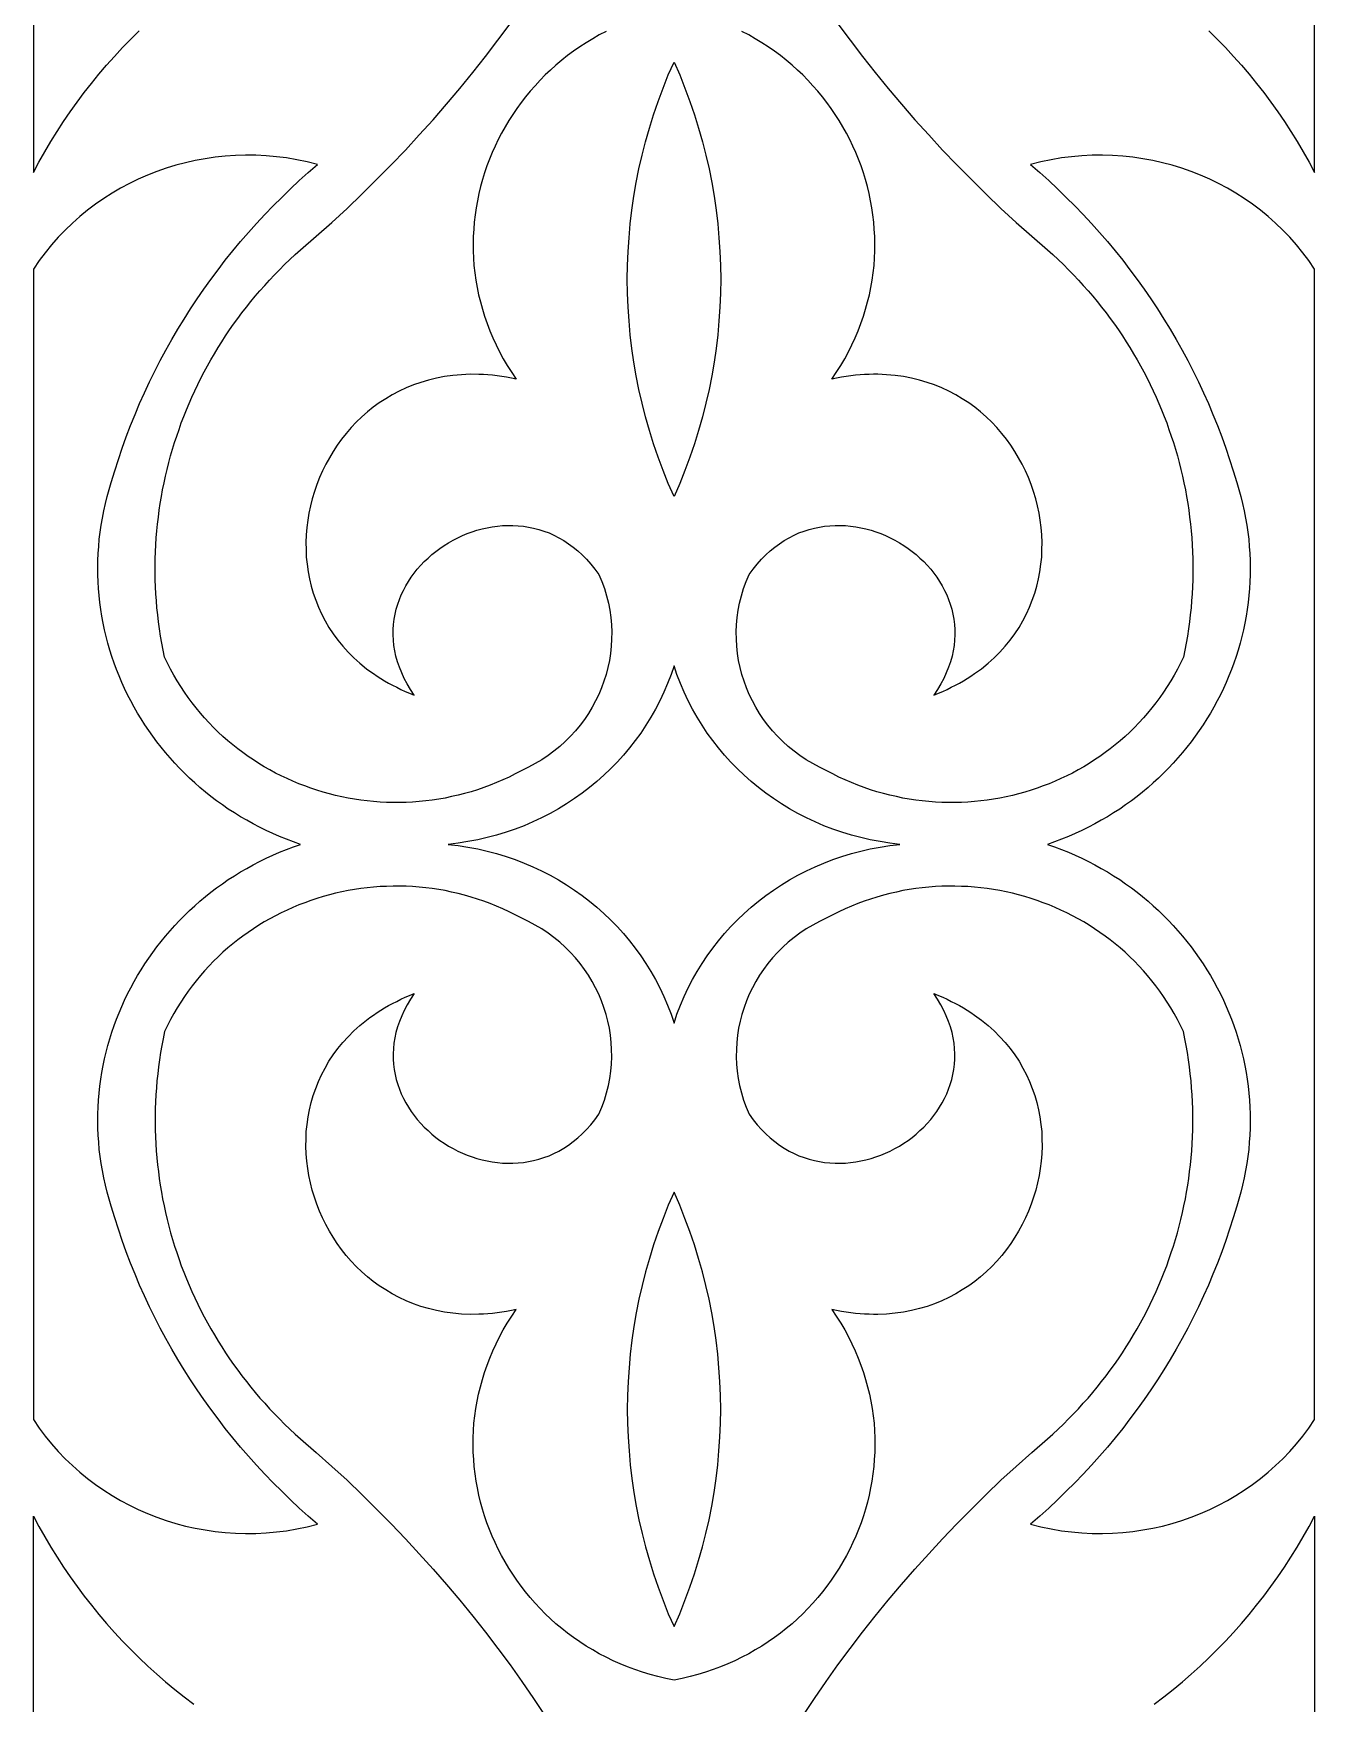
# Model space of a CAD drawing. Extents: x -45 to 45, y -270 to 270.
# Drawn here: x -45 to 45, y -60.4 to 57 of the extents above; entities that cross this region are included whole.
import ezdxf

# ---------------------------------------------------------------- set-up
doc = ezdxf.new("R2010")
doc.units = 0
doc.layers.add('LAYER_1', color=18, linetype='CONTINUOUS')

msp = doc.modelspace()

# ---------------------------------------------------------------- linework, layer by layer
at = {"layer": 'LAYER_1'}
for points in [[(-45, 207.56), (-45, 47.19), (-44.61, 47.92), (-44.2, 48.65), (-43.78, 49.37), (-43.34, 50.07), (-42.88, 50.77), (-42.41, 51.46), (-41.93, 52.13), (-41.43, 52.8), (-40.92, 53.45), (-40.4, 54.1), (-39.86, 54.73), (-39.3, 55.35), (-38.74, 55.96), (-38.16, 56.56), (-37.56, 57.14)], [(37.56, 57.14), (38.16, 56.56), (38.74, 55.96), (39.3, 55.35), (39.86, 54.73), (40.4, 54.1), (40.92, 53.45), (41.43, 52.8), (41.93, 52.13), (42.41, 51.46), (42.88, 50.77), (43.34, 50.07), (43.78, 49.37), (44.2, 48.65), (44.61, 47.92), (45, 47.19), (45, 207.56)], [(-4.77, 57.1), (-5.25, 56.85), (-5.71, 56.58), (-6.17, 56.31), (-6.62, 56.02), (-7.05, 55.72), (-7.47, 55.4), (-7.89, 55.08), (-8.29, 54.74), (-8.67, 54.39), (-9.05, 54.04), (-9.41, 53.67), (-9.76, 53.29), (-10.1, 52.91), (-10.43, 52.51), (-10.74, 52.1), (-11.04, 51.69), (-11.33, 51.27), (-11.61, 50.84), (-11.87, 50.4), (-12.11, 49.96), (-12.35, 49.51), (-12.57, 49.05), (-12.77, 48.59), (-12.97, 48.12), (-13.14, 47.65), (-13.31, 47.17), (-13.45, 46.69), (-13.59, 46.2), (-13.71, 45.71), (-13.81, 45.21), (-13.9, 44.72), (-13.97, 44.22), (-14.03, 43.71), (-14.07, 43.21), (-14.1, 42.7), (-14.11, 42.19), (-14.11, 41.68), (-14.08, 41.17), (-14.05, 40.65), (-13.99, 40.14), (-13.92, 39.63), (-13.83, 39.12), (-13.73, 38.61), (-13.6, 38.1), (-13.46, 37.59), (-13.31, 37.09), (-13.13, 36.58), (-12.94, 36.08), (-12.73, 35.58), (-12.5, 35.09), (-12.26, 34.6), (-11.99, 34.11), (-11.71, 33.63), (-11.4, 33.15), (-11.08, 32.68), (-11.42, 32.75), (-11.76, 32.81), (-12.09, 32.86), (-12.42, 32.91), (-12.74, 32.95), (-13.07, 32.98), (-13.39, 33), (-13.7, 33.01), (-14.32, 33.02), (-14.93, 32.99), (-15.53, 32.94), (-16.11, 32.86), (-16.68, 32.75), (-17.24, 32.61), (-17.78, 32.45), (-18.3, 32.27), (-18.81, 32.06), (-19.31, 31.83), (-19.79, 31.58), (-20.25, 31.3), (-20.7, 31.01), (-21.13, 30.7), (-21.54, 30.37), (-21.94, 30.02), (-22.32, 29.65), (-22.68, 29.27), (-23.02, 28.87), (-23.35, 28.46), (-23.65, 28.04), (-23.94, 27.6), (-24.21, 27.16), (-24.46, 26.7), (-24.69, 26.23), (-24.9, 25.76), (-25.09, 25.27), (-25.26, 24.78), (-25.41, 24.28), (-25.54, 23.78), (-25.65, 23.27), (-25.73, 22.76), (-25.8, 22.25), (-25.84, 21.73), (-25.86, 21.21), (-25.85, 20.7), (-25.83, 20.18), (-25.78, 19.67), (-25.71, 19.15), (-25.61, 18.64), (-25.49, 18.14), (-25.34, 17.64), (-25.17, 17.14), (-24.98, 16.66), (-24.76, 16.18), (-24.51, 15.71), (-24.24, 15.24), (-23.95, 14.79), (-23.62, 14.35), (-23.27, 13.92), (-22.9, 13.51), (-22.49, 13.1), (-22.06, 12.72), (-21.6, 12.34), (-21.36, 12.16), (-21.12, 11.99), (-20.86, 11.82), (-20.6, 11.65), (-20.33, 11.49), (-20.06, 11.33), (-19.77, 11.17), (-19.48, 11.03), (-19.19, 10.88), (-18.88, 10.74), (-18.57, 10.61), (-18.25, 10.48), (-18.51, 10.87), (-18.75, 11.27), (-18.95, 11.66), (-19.13, 12.05), (-19.29, 12.44), (-19.42, 12.82), (-19.53, 13.21), (-19.61, 13.59), (-19.67, 13.97), (-19.71, 14.35), (-19.73, 14.72), (-19.72, 15.09), (-19.7, 15.45), (-19.66, 15.81), (-19.59, 16.17), (-19.51, 16.51), (-19.41, 16.86), (-19.29, 17.19), (-19.16, 17.52), (-19.01, 17.84), (-18.84, 18.16), (-18.66, 18.46), (-18.46, 18.76), (-18.25, 19.05), (-18.03, 19.33), (-17.79, 19.6), (-17.54, 19.86), (-17.28, 20.11), (-17.01, 20.35), (-16.73, 20.58), (-16.44, 20.79), (-16.14, 21), (-15.83, 21.19), (-15.52, 21.37), (-15.19, 21.54), (-14.86, 21.69), (-14.53, 21.83), (-14.18, 21.95), (-13.84, 22.07), (-13.48, 22.16), (-13.13, 22.24), (-12.77, 22.31), (-12.41, 22.35), (-12.05, 22.39), (-11.68, 22.4), (-11.32, 22.4), (-10.95, 22.38), (-10.58, 22.34), (-10.22, 22.28), (-9.86, 22.21), (-9.5, 22.11), (-9.14, 22), (-8.78, 21.87), (-8.43, 21.71), (-8.09, 21.54), (-7.74, 21.34), (-7.41, 21.12), (-7.08, 20.88), (-6.76, 20.62), (-6.44, 20.33), (-6.14, 20.02), (-5.84, 19.69), (-5.55, 19.34), (-5.27, 18.96), (-5.06, 18.46), (-4.88, 17.96), (-4.73, 17.46), (-4.61, 16.95), (-4.51, 16.44), (-4.44, 15.93), (-4.39, 15.43), (-4.37, 14.92), (-4.38, 14.41), (-4.41, 13.91), (-4.46, 13.41), (-4.54, 12.91), (-4.64, 12.42), (-4.77, 11.94), (-4.92, 11.46), (-5.09, 10.99), (-5.29, 10.53), (-5.51, 10.07), (-5.75, 9.63), (-6.01, 9.2), (-6.29, 8.78), (-6.6, 8.37), (-6.92, 7.98), (-7.27, 7.6), (-7.64, 7.23), (-8.02, 6.88), (-8.43, 6.55), (-8.85, 6.24), (-9.29, 5.94), (-9.75, 5.67), (-10.23, 5.41), (-10.73, 5.17), (-11.16, 4.95), (-11.59, 4.73), (-12.03, 4.53), (-12.47, 4.34), (-12.91, 4.16), (-13.36, 3.99), (-13.81, 3.84), (-14.26, 3.7), (-14.71, 3.57), (-15.16, 3.45), (-15.62, 3.35), (-16.07, 3.25), (-16.53, 3.17), (-16.99, 3.1), (-17.44, 3.05), (-17.9, 3), (-18.36, 2.97), (-18.82, 2.94), (-19.27, 2.93), (-19.73, 2.93), (-20.19, 2.95), (-20.64, 2.97), (-21.1, 3), (-21.55, 3.05), (-22, 3.1), (-22.45, 3.17), (-22.89, 3.25), (-23.34, 3.34), (-23.78, 3.44), (-24.21, 3.55), (-24.65, 3.67), (-25.08, 3.8), (-25.51, 3.94), (-25.93, 4.1), (-26.35, 4.26), (-26.77, 4.43), (-27.18, 4.62), (-27.59, 4.81), (-27.99, 5.01), (-28.39, 5.23), (-28.78, 5.45), (-29.16, 5.68), (-29.54, 5.93), (-29.92, 6.18), (-30.28, 6.44), (-30.65, 6.71), (-31, 6.99), (-31.35, 7.28), (-31.69, 7.58), (-32.02, 7.89), (-32.35, 8.21), (-32.66, 8.54), (-32.97, 8.88), (-33.27, 9.22), (-33.57, 9.58), (-33.85, 9.94), (-34.13, 10.31), (-34.39, 10.69), (-34.65, 11.08), (-34.89, 11.48), (-35.13, 11.89), (-35.36, 12.3), (-35.57, 12.72), (-35.78, 13.15), (-35.88, 13.65), (-35.98, 14.14), (-36.06, 14.63), (-36.14, 15.13), (-36.21, 15.62), (-36.27, 16.11), (-36.32, 16.61), (-36.36, 17.1), (-36.39, 17.6), (-36.42, 18.09), (-36.44, 18.58), (-36.45, 19.07), (-36.45, 19.57), (-36.44, 20.06), (-36.42, 20.55), (-36.4, 21.04), (-36.37, 21.53), (-36.33, 22.01), (-36.28, 22.5), (-36.22, 22.99), (-36.16, 23.47), (-36.09, 23.95), (-36.01, 24.43), (-35.92, 24.91), (-35.82, 25.39), (-35.72, 25.87), (-35.61, 26.34), (-35.49, 26.82), (-35.36, 27.29), (-35.23, 27.75), (-35.08, 28.22), (-34.93, 28.68), (-34.77, 29.15), (-34.61, 29.61), (-34.43, 30.06), (-34.25, 30.52), (-34.06, 30.97), (-33.87, 31.41), (-33.66, 31.86), (-33.45, 32.3), (-33.23, 32.74), (-33.01, 33.18), (-32.78, 33.61), (-32.53, 34.04), (-32.29, 34.46), (-32.03, 34.89), (-31.77, 35.3), (-31.5, 35.72), (-31.22, 36.13), (-30.94, 36.54), (-30.65, 36.94), (-30.35, 37.34), (-30.04, 37.73), (-29.73, 38.12), (-29.41, 38.51), (-29.09, 38.89), (-28.75, 39.26), (-28.41, 39.64), (-28.07, 40), (-27.71, 40.36), (-27.35, 40.72), (-26.98, 41.07), (-26.61, 41.42), (-26.23, 41.76), (-25.13, 42.72), (-24.04, 43.69), (-22.97, 44.67), (-21.92, 45.67), (-20.89, 46.69), (-19.87, 47.72), (-18.87, 48.77), (-17.89, 49.83), (-16.92, 50.9), (-15.98, 51.99), (-15.05, 53.1), (-14.14, 54.21), (-13.25, 55.34), (-12.37, 56.48), (-11.52, 57.64)], [(11.52, 57.64), (12.37, 56.48), (13.25, 55.34), (14.14, 54.21), (15.05, 53.1), (15.98, 51.99), (16.92, 50.9), (17.89, 49.83), (18.87, 48.77), (19.87, 47.72), (20.89, 46.69), (21.92, 45.67), (22.97, 44.67), (24.04, 43.69), (25.13, 42.72), (26.23, 41.76), (26.61, 41.42), (26.98, 41.07), (27.35, 40.72), (27.71, 40.36), (28.07, 40), (28.41, 39.64), (28.75, 39.26), (29.09, 38.89), (29.41, 38.51), (29.73, 38.12), (30.04, 37.73), (30.35, 37.34), (30.65, 36.94), (30.94, 36.54), (31.22, 36.13), (31.5, 35.72), (31.77, 35.3), (32.03, 34.89), (32.29, 34.46), (32.53, 34.04), (32.78, 33.61), (33.01, 33.18), (33.23, 32.74), (33.45, 32.3), (33.66, 31.86), (33.87, 31.41), (34.06, 30.97), (34.25, 30.52), (34.43, 30.06), (34.61, 29.61), (34.77, 29.15), (34.93, 28.68), (35.08, 28.22), (35.23, 27.75), (35.36, 27.29), (35.49, 26.82), (35.61, 26.34), (35.72, 25.87), (35.82, 25.39), (35.92, 24.91), (36.01, 24.43), (36.09, 23.95), (36.16, 23.47), (36.22, 22.99), (36.28, 22.5), (36.33, 22.01), (36.37, 21.53), (36.4, 21.04), (36.42, 20.55), (36.44, 20.06), (36.45, 19.57), (36.45, 19.07), (36.44, 18.58), (36.42, 18.09), (36.39, 17.6), (36.36, 17.1), (36.32, 16.61), (36.27, 16.11), (36.21, 15.62), (36.14, 15.13), (36.06, 14.63), (35.98, 14.14), (35.88, 13.65), (35.78, 13.15), (35.57, 12.72), (35.36, 12.3), (35.13, 11.89), (34.89, 11.48), (34.65, 11.08), (34.39, 10.69), (34.13, 10.31), (33.85, 9.94), (33.57, 9.58), (33.27, 9.22), (32.97, 8.88), (32.66, 8.54), (32.35, 8.21), (32.02, 7.89), (31.69, 7.58), (31.35, 7.28), (31, 6.99), (30.65, 6.71), (30.28, 6.44), (29.92, 6.18), (29.54, 5.93), (29.16, 5.68), (28.78, 5.45), (28.39, 5.23), (27.99, 5.01), (27.59, 4.81), (27.18, 4.62), (26.77, 4.43), (26.35, 4.26), (25.93, 4.1), (25.51, 3.94), (25.08, 3.8), (24.65, 3.67), (24.21, 3.55), (23.78, 3.44), (23.34, 3.34), (22.89, 3.25), (22.45, 3.17), (22, 3.1), (21.55, 3.05), (21.1, 3), (20.64, 2.97), (20.19, 2.95), (19.73, 2.93), (19.27, 2.93), (18.82, 2.94), (18.36, 2.97), (17.9, 3), (17.44, 3.05), (16.99, 3.1), (16.53, 3.17), (16.07, 3.25), (15.62, 3.35), (15.16, 3.45), (14.71, 3.57), (14.26, 3.7), (13.81, 3.84), (13.36, 3.99), (12.91, 4.16), (12.47, 4.34), (12.03, 4.53), (11.59, 4.73), (11.16, 4.95), (10.73, 5.17), (10.23, 5.41), (9.75, 5.67), (9.29, 5.94), (8.85, 6.24), (8.43, 6.55), (8.02, 6.88), (7.64, 7.23), (7.27, 7.6), (6.92, 7.98), (6.6, 8.37), (6.29, 8.78), (6.01, 9.2), (5.75, 9.63), (5.51, 10.07), (5.29, 10.53), (5.09, 10.99), (4.92, 11.46), (4.77, 11.94), (4.64, 12.42), (4.54, 12.91), (4.46, 13.41), (4.41, 13.91), (4.38, 14.41), (4.37, 14.92), (4.39, 15.43), (4.44, 15.93), (4.51, 16.44), (4.61, 16.95), (4.73, 17.46), (4.88, 17.96), (5.06, 18.46), (5.27, 18.96), (5.55, 19.34), (5.84, 19.69), (6.14, 20.02), (6.44, 20.33), (6.76, 20.62), (7.08, 20.88), (7.41, 21.12), (7.74, 21.34), (8.09, 21.54), (8.43, 21.71), (8.78, 21.87), (9.14, 22), (9.5, 22.11), (9.86, 22.21), (10.22, 22.28), (10.58, 22.34), (10.95, 22.38), (11.32, 22.4), (11.68, 22.4), (12.05, 22.39), (12.41, 22.35), (12.77, 22.31), (13.13, 22.24), (13.48, 22.16), (13.84, 22.07), (14.18, 21.95), (14.53, 21.83), (14.86, 21.69), (15.19, 21.54), (15.52, 21.37), (15.83, 21.19), (16.14, 21), (16.44, 20.79), (16.73, 20.58), (17.01, 20.35), (17.28, 20.11), (17.54, 19.86), (17.79, 19.6), (18.03, 19.33), (18.25, 19.05), (18.46, 18.76), (18.66, 18.46), (18.84, 18.16), (19.01, 17.84), (19.16, 17.52), (19.29, 17.19), (19.41, 16.86), (19.51, 16.51), (19.59, 16.17), (19.66, 15.81), (19.7, 15.45), (19.72, 15.09), (19.73, 14.72), (19.71, 14.35), (19.67, 13.97), (19.61, 13.59), (19.53, 13.21), (19.42, 12.82), (19.29, 12.44), (19.13, 12.05), (18.95, 11.66), (18.75, 11.27), (18.51, 10.87), (18.25, 10.48), (18.57, 10.61), (18.88, 10.74), (19.19, 10.88), (19.48, 11.03), (19.77, 11.17), (20.06, 11.33), (20.33, 11.49), (20.6, 11.65), (20.86, 11.82), (21.12, 11.99), (21.6, 12.34), (22.06, 12.72), (22.49, 13.1), (22.9, 13.51), (23.27, 13.92), (23.62, 14.35), (23.95, 14.79), (24.24, 15.24), (24.51, 15.71), (24.76, 16.18), (24.98, 16.66), (25.17, 17.14), (25.34, 17.64), (25.49, 18.14), (25.61, 18.64), (25.71, 19.15), (25.78, 19.67), (25.83, 20.18), (25.85, 20.7), (25.86, 21.21), (25.84, 21.73), (25.8, 22.25), (25.73, 22.76), (25.65, 23.27), (25.54, 23.78), (25.41, 24.28), (25.26, 24.78), (25.09, 25.27), (24.9, 25.76), (24.69, 26.23), (24.46, 26.7), (24.21, 27.16), (23.94, 27.6), (23.65, 28.04), (23.35, 28.46), (23.02, 28.87), (22.68, 29.27), (22.32, 29.65), (21.94, 30.02), (21.54, 30.37), (21.13, 30.7), (20.7, 31.01), (20.25, 31.3), (19.79, 31.58), (19.31, 31.83), (18.81, 32.06), (18.3, 32.27), (17.78, 32.45), (17.24, 32.61), (16.68, 32.75), (16.11, 32.86), (15.53, 32.94), (14.93, 32.99), (14.32, 33.02), (14.02, 33.02), (13.7, 33.01), (13.39, 33), (13.07, 32.98), (12.74, 32.95), (12.42, 32.91), (12.09, 32.86), (11.76, 32.81), (11.42, 32.75), (11.08, 32.68), (11.4, 33.15), (11.71, 33.63), (11.99, 34.11), (12.26, 34.6), (12.5, 35.09), (12.73, 35.58), (12.94, 36.08), (13.13, 36.58), (13.31, 37.09), (13.46, 37.59), (13.6, 38.1), (13.73, 38.61), (13.83, 39.12), (13.92, 39.63), (13.99, 40.14), (14.05, 40.65), (14.08, 41.17), (14.11, 41.68), (14.11, 42.19), (14.1, 42.7), (14.07, 43.21), (14.03, 43.71), (13.97, 44.22), (13.9, 44.72), (13.81, 45.21), (13.71, 45.71), (13.59, 46.2), (13.45, 46.69), (13.31, 47.17), (13.14, 47.65), (12.97, 48.12), (12.77, 48.59), (12.57, 49.05), (12.35, 49.51), (12.11, 49.96), (11.87, 50.4), (11.61, 50.84), (11.33, 51.27), (11.04, 51.69), (10.74, 52.1), (10.43, 52.51), (10.1, 52.91), (9.76, 53.29), (9.41, 53.67), (9.05, 54.04), (8.67, 54.39), (8.29, 54.74), (7.89, 55.08), (7.47, 55.4), (7.05, 55.72), (6.62, 56.02), (6.17, 56.31), (5.71, 56.58), (5.25, 56.85), (4.77, 57.1)], [(9.07, -61.18), (9.87, -59.99), (10.68, -58.81), (11.52, -57.64), (12.37, -56.48), (13.25, -55.34), (14.14, -54.21), (15.05, -53.1), (15.98, -51.99), (16.92, -50.9), (17.89, -49.83), (18.87, -48.77), (19.87, -47.72), (20.89, -46.69), (21.92, -45.67), (22.97, -44.67), (24.04, -43.69), (25.13, -42.72), (26.23, -41.76), (26.61, -41.42), (26.98, -41.07), (27.35, -40.72), (27.71, -40.36), (28.07, -40), (28.41, -39.64), (28.75, -39.26), (29.09, -38.89), (29.41, -38.51), (29.73, -38.12), (30.04, -37.73), (30.35, -37.34), (30.65, -36.94), (30.94, -36.54), (31.22, -36.13), (31.5, -35.72), (31.77, -35.3), (32.03, -34.89), (32.29, -34.46), (32.53, -34.04), (32.78, -33.61), (33.01, -33.18), (33.23, -32.74), (33.45, -32.3), (33.66, -31.86), (33.87, -31.41), (34.06, -30.97), (34.25, -30.52), (34.43, -30.06), (34.61, -29.61), (34.77, -29.15), (34.93, -28.68), (35.08, -28.22), (35.23, -27.75), (35.36, -27.29), (35.49, -26.82), (35.61, -26.34), (35.72, -25.87), (35.82, -25.39), (35.92, -24.91), (36.01, -24.43), (36.09, -23.95), (36.16, -23.47), (36.22, -22.99), (36.28, -22.5), (36.33, -22.01), (36.37, -21.53), (36.4, -21.04), (36.42, -20.55), (36.44, -20.06), (36.45, -19.57), (36.45, -19.07), (36.44, -18.58), (36.42, -18.09), (36.39, -17.6), (36.36, -17.1), (36.32, -16.61), (36.27, -16.11), (36.21, -15.62), (36.14, -15.13), (36.06, -14.63), (35.98, -14.14), (35.88, -13.65), (35.78, -13.15), (35.57, -12.72), (35.36, -12.3), (35.13, -11.89), (34.89, -11.48), (34.65, -11.08), (34.39, -10.69), (34.13, -10.31), (33.85, -9.94), (33.57, -9.58), (33.27, -9.22), (32.97, -8.88), (32.66, -8.54), (32.35, -8.21), (32.02, -7.89), (31.69, -7.58), (31.35, -7.28), (31, -6.99), (30.65, -6.71), (30.28, -6.44), (29.92, -6.18), (29.54, -5.93), (29.16, -5.68), (28.78, -5.45), (28.39, -5.23), (27.99, -5.01), (27.59, -4.81), (27.18, -4.62), (26.77, -4.43), (26.35, -4.26), (25.93, -4.1), (25.51, -3.94), (25.08, -3.8), (24.65, -3.67), (24.21, -3.55), (23.78, -3.44), (23.34, -3.34), (22.89, -3.25), (22.45, -3.17), (22, -3.1), (21.55, -3.05), (21.1, -3), (20.64, -2.97), (20.19, -2.95), (19.73, -2.93), (19.27, -2.93), (18.82, -2.94), (18.36, -2.97), (17.9, -3), (17.44, -3.05), (16.99, -3.1), (16.53, -3.17), (16.07, -3.25), (15.62, -3.35), (15.16, -3.45), (14.71, -3.57), (14.26, -3.7), (13.81, -3.84), (13.36, -3.99), (12.91, -4.16), (12.47, -4.34), (12.03, -4.53), (11.59, -4.73), (11.16, -4.95), (10.73, -5.17), (10.23, -5.41), (9.75, -5.67), (9.29, -5.94), (8.85, -6.24), (8.43, -6.55), (8.02, -6.88), (7.64, -7.23), (7.27, -7.6), (6.92, -7.98), (6.6, -8.37), (6.29, -8.78), (6.01, -9.2), (5.75, -9.63), (5.51, -10.07), (5.29, -10.53), (5.09, -10.99), (4.92, -11.46), (4.77, -11.94), (4.64, -12.42), (4.54, -12.91), (4.46, -13.41), (4.41, -13.91), (4.38, -14.41), (4.37, -14.92), (4.39, -15.43), (4.44, -15.93), (4.51, -16.44), (4.61, -16.95), (4.73, -17.46), (4.88, -17.96), (5.06, -18.46), (5.27, -18.96), (5.55, -19.34), (5.84, -19.69), (6.14, -20.02), (6.44, -20.33), (6.76, -20.62), (7.08, -20.88), (7.41, -21.12), (7.74, -21.34), (8.09, -21.54), (8.43, -21.71), (8.78, -21.87), (9.14, -22), (9.5, -22.11), (9.86, -22.21), (10.22, -22.28), (10.58, -22.34), (10.95, -22.38), (11.32, -22.4), (11.68, -22.4), (12.05, -22.39), (12.41, -22.35), (12.77, -22.31), (13.13, -22.24), (13.48, -22.16), (13.84, -22.07), (14.18, -21.95), (14.53, -21.83), (14.86, -21.69), (15.19, -21.54), (15.52, -21.37), (15.83, -21.19), (16.14, -21), (16.44, -20.79), (16.73, -20.58), (17.01, -20.35), (17.28, -20.11), (17.54, -19.86), (17.79, -19.6), (18.03, -19.33), (18.25, -19.05), (18.46, -18.76), (18.66, -18.46), (18.84, -18.16), (19.01, -17.84), (19.16, -17.52), (19.29, -17.19), (19.41, -16.86), (19.51, -16.51), (19.59, -16.17), (19.66, -15.81), (19.7, -15.45), (19.72, -15.09), (19.73, -14.72), (19.71, -14.35), (19.67, -13.97), (19.61, -13.59), (19.53, -13.21), (19.42, -12.82), (19.29, -12.44), (19.13, -12.05), (18.95, -11.66), (18.75, -11.27), (18.51, -10.87), (18.25, -10.48), (18.57, -10.61), (18.88, -10.74), (19.19, -10.88), (19.48, -11.03), (19.77, -11.17), (20.06, -11.33), (20.33, -11.49), (20.6, -11.65), (20.86, -11.82), (21.12, -11.99), (21.6, -12.34), (22.06, -12.72), (22.49, -13.1), (22.9, -13.51), (23.27, -13.92), (23.62, -14.35), (23.95, -14.79), (24.24, -15.24), (24.51, -15.71), (24.76, -16.18), (24.98, -16.66), (25.17, -17.14), (25.34, -17.64), (25.49, -18.14), (25.61, -18.64), (25.71, -19.15), (25.78, -19.67), (25.83, -20.18), (25.85, -20.7), (25.86, -21.21), (25.84, -21.73), (25.8, -22.25), (25.73, -22.76), (25.65, -23.27), (25.54, -23.78), (25.41, -24.28), (25.26, -24.78), (25.09, -25.27), (24.9, -25.76), (24.69, -26.23), (24.46, -26.7), (24.21, -27.16), (23.94, -27.6), (23.65, -28.04), (23.35, -28.46), (23.02, -28.87), (22.68, -29.27), (22.32, -29.65), (21.94, -30.02), (21.54, -30.37), (21.13, -30.7), (20.7, -31.01), (20.25, -31.3), (19.79, -31.58), (19.31, -31.83), (18.81, -32.06), (18.3, -32.27), (17.78, -32.45), (17.24, -32.61), (16.68, -32.75), (16.11, -32.86), (15.53, -32.94), (14.93, -32.99), (14.32, -33.02), (14.02, -33.02), (13.7, -33.01), (13.39, -33), (13.07, -32.98), (12.74, -32.95), (12.42, -32.91), (12.09, -32.86), (11.76, -32.81), (11.42, -32.75), (11.08, -32.68), (11.4, -33.15), (11.71, -33.63), (11.99, -34.11), (12.26, -34.6), (12.5, -35.09), (12.73, -35.58), (12.94, -36.08), (13.13, -36.58), (13.31, -37.09), (13.46, -37.59), (13.6, -38.1), (13.73, -38.61), (13.83, -39.12), (13.92, -39.63), (13.99, -40.14), (14.05, -40.65), (14.08, -41.17), (14.11, -41.68), (14.11, -42.19), (14.1, -42.7), (14.07, -43.21), (14.03, -43.71), (13.97, -44.22), (13.9, -44.72), (13.81, -45.21), (13.71, -45.71), (13.59, -46.2), (13.45, -46.69), (13.31, -47.17), (13.14, -47.65), (12.97, -48.12), (12.77, -48.59), (12.57, -49.05), (12.35, -49.51), (12.11, -49.96), (11.87, -50.4), (11.61, -50.84), (11.33, -51.27), (11.04, -51.69), (10.74, -52.1), (10.43, -52.51), (10.1, -52.91), (9.76, -53.29), (9.41, -53.67), (9.05, -54.04), (8.67, -54.39), (8.29, -54.74), (7.89, -55.08), (7.47, -55.4), (7.05, -55.72), (6.62, -56.02), (6.17, -56.31), (5.71, -56.58), (5.25, -56.85), (4.77, -57.1), (4.28, -57.34), (3.78, -57.56), (3.27, -57.77), (2.75, -57.96), (2.22, -58.14), (1.68, -58.31), (1.13, -58.46), (0.57, -58.59), (0, -58.7), (-0.57, -58.59), (-1.13, -58.46), (-1.68, -58.31), (-2.22, -58.14), (-2.75, -57.96), (-3.27, -57.77), (-3.78, -57.56), (-4.28, -57.34), (-4.77, -57.1), (-5.25, -56.85), (-5.71, -56.58), (-6.17, -56.31), (-6.62, -56.02), (-7.05, -55.72), (-7.47, -55.4), (-7.89, -55.08), (-8.29, -54.74), (-8.67, -54.39), (-9.05, -54.04), (-9.41, -53.67), (-9.76, -53.29), (-10.1, -52.91), (-10.43, -52.51), (-10.74, -52.1), (-11.04, -51.69), (-11.33, -51.27), (-11.61, -50.84), (-11.87, -50.4), (-12.11, -49.96), (-12.35, -49.51), (-12.57, -49.05), (-12.77, -48.59), (-12.97, -48.12), (-13.14, -47.65), (-13.31, -47.17), (-13.45, -46.69), (-13.59, -46.2), (-13.71, -45.71), (-13.81, -45.21), (-13.9, -44.72), (-13.97, -44.22), (-14.03, -43.71), (-14.07, -43.21), (-14.1, -42.7), (-14.11, -42.19), (-14.11, -41.68), (-14.08, -41.17), (-14.05, -40.65), (-13.99, -40.14), (-13.92, -39.63), (-13.83, -39.12), (-13.73, -38.61), (-13.6, -38.1), (-13.46, -37.59), (-13.31, -37.09), (-13.13, -36.58), (-12.94, -36.08), (-12.73, -35.58), (-12.5, -35.09), (-12.26, -34.6), (-11.99, -34.11), (-11.71, -33.63), (-11.4, -33.15), (-11.08, -32.68), (-11.42, -32.75), (-11.76, -32.81), (-12.09, -32.86), (-12.42, -32.91), (-12.74, -32.95), (-13.07, -32.98), (-13.39, -33), (-13.7, -33.01), (-14.32, -33.02), (-14.93, -32.99), (-15.53, -32.94), (-16.11, -32.86), (-16.68, -32.75), (-17.24, -32.61), (-17.78, -32.45), (-18.3, -32.27), (-18.81, -32.06), (-19.31, -31.83), (-19.79, -31.58), (-20.25, -31.3), (-20.7, -31.01), (-21.13, -30.7), (-21.54, -30.37), (-21.94, -30.02), (-22.32, -29.65), (-22.68, -29.27), (-23.02, -28.87), (-23.35, -28.46), (-23.65, -28.04), (-23.94, -27.6), (-24.21, -27.16), (-24.46, -26.7), (-24.69, -26.23), (-24.9, -25.76), (-25.09, -25.27), (-25.26, -24.78), (-25.41, -24.28), (-25.54, -23.78), (-25.65, -23.27), (-25.73, -22.76), (-25.8, -22.25), (-25.84, -21.73), (-25.86, -21.21), (-25.85, -20.7), (-25.83, -20.18), (-25.78, -19.67), (-25.71, -19.15), (-25.61, -18.64), (-25.49, -18.14), (-25.34, -17.64), (-25.17, -17.14), (-24.98, -16.66), (-24.76, -16.18), (-24.51, -15.71), (-24.24, -15.24), (-23.95, -14.79), (-23.62, -14.35), (-23.27, -13.92), (-22.9, -13.51), (-22.49, -13.1), (-22.06, -12.72), (-21.6, -12.34), (-21.36, -12.16), (-21.12, -11.99), (-20.86, -11.82), (-20.6, -11.65), (-20.33, -11.49), (-20.06, -11.33), (-19.77, -11.17), (-19.48, -11.03), (-19.19, -10.88), (-18.88, -10.74), (-18.57, -10.61), (-18.25, -10.48), (-18.51, -10.87), (-18.75, -11.27), (-18.95, -11.66), (-19.13, -12.05), (-19.29, -12.44), (-19.42, -12.82), (-19.53, -13.21), (-19.61, -13.59), (-19.67, -13.97), (-19.71, -14.35), (-19.73, -14.72), (-19.72, -15.09), (-19.7, -15.45), (-19.66, -15.81), (-19.59, -16.17), (-19.51, -16.51), (-19.41, -16.86), (-19.29, -17.19), (-19.16, -17.52), (-19.01, -17.84), (-18.84, -18.16), (-18.66, -18.46), (-18.46, -18.76), (-18.25, -19.05), (-18.03, -19.33), (-17.79, -19.6), (-17.54, -19.86), (-17.28, -20.11), (-17.01, -20.35), (-16.73, -20.58), (-16.44, -20.79), (-16.14, -21), (-15.83, -21.19), (-15.52, -21.37), (-15.19, -21.54), (-14.86, -21.69), (-14.53, -21.83), (-14.18, -21.95), (-13.84, -22.07), (-13.48, -22.16), (-13.13, -22.24), (-12.77, -22.31), (-12.41, -22.35), (-12.05, -22.39), (-11.68, -22.4), (-11.32, -22.4), (-10.95, -22.38), (-10.58, -22.34), (-10.22, -22.28), (-9.86, -22.21), (-9.5, -22.11), (-9.14, -22), (-8.78, -21.87), (-8.43, -21.71), (-8.09, -21.54), (-7.74, -21.34), (-7.41, -21.12), (-7.08, -20.88), (-6.76, -20.62), (-6.44, -20.33), (-6.14, -20.02), (-5.84, -19.69), (-5.55, -19.34), (-5.27, -18.96), (-5.06, -18.46), (-4.88, -17.96), (-4.73, -17.46), (-4.61, -16.95), (-4.51, -16.44), (-4.44, -15.93), (-4.39, -15.43), (-4.37, -14.92), (-4.38, -14.41), (-4.41, -13.91), (-4.46, -13.41), (-4.54, -12.91), (-4.64, -12.42), (-4.77, -11.94), (-4.92, -11.46), (-5.09, -10.99), (-5.29, -10.53), (-5.51, -10.07), (-5.75, -9.63), (-6.01, -9.2), (-6.29, -8.78), (-6.6, -8.37), (-6.92, -7.98), (-7.27, -7.6), (-7.64, -7.23), (-8.02, -6.88), (-8.43, -6.55), (-8.85, -6.24), (-9.29, -5.94), (-9.75, -5.67), (-10.23, -5.41), (-10.73, -5.17), (-11.16, -4.95), (-11.59, -4.73), (-12.03, -4.53), (-12.47, -4.34), (-12.91, -4.16), (-13.36, -3.99), (-13.81, -3.84), (-14.26, -3.7), (-14.71, -3.57), (-15.16, -3.45), (-15.62, -3.35), (-16.07, -3.25), (-16.53, -3.17), (-16.99, -3.1), (-17.44, -3.05), (-17.9, -3), (-18.36, -2.97), (-18.82, -2.94), (-19.27, -2.93), (-19.73, -2.93), (-20.19, -2.95), (-20.64, -2.97), (-21.1, -3), (-21.55, -3.05), (-22, -3.1), (-22.45, -3.17), (-22.89, -3.25), (-23.34, -3.34), (-23.78, -3.44), (-24.21, -3.55), (-24.65, -3.67), (-25.08, -3.8), (-25.51, -3.94), (-25.93, -4.1), (-26.35, -4.26), (-26.77, -4.43), (-27.18, -4.62), (-27.59, -4.81), (-27.99, -5.01), (-28.39, -5.23), (-28.78, -5.45), (-29.16, -5.68), (-29.54, -5.93), (-29.92, -6.18), (-30.28, -6.44), (-30.65, -6.71), (-31, -6.99), (-31.35, -7.28), (-31.69, -7.58), (-32.02, -7.89), (-32.35, -8.21), (-32.66, -8.54), (-32.97, -8.88), (-33.27, -9.22), (-33.57, -9.58), (-33.85, -9.94), (-34.13, -10.31), (-34.39, -10.69), (-34.65, -11.08), (-34.89, -11.48), (-35.13, -11.89), (-35.36, -12.3), (-35.57, -12.72), (-35.78, -13.15), (-35.88, -13.65), (-35.98, -14.14), (-36.06, -14.63), (-36.14, -15.13), (-36.21, -15.62), (-36.27, -16.11), (-36.32, -16.61), (-36.36, -17.1), (-36.39, -17.6), (-36.42, -18.09), (-36.44, -18.58), (-36.45, -19.07), (-36.45, -19.57), (-36.44, -20.06), (-36.42, -20.55), (-36.4, -21.04), (-36.37, -21.53), (-36.33, -22.01), (-36.28, -22.5), (-36.22, -22.99), (-36.16, -23.47), (-36.09, -23.95), (-36.01, -24.43), (-35.92, -24.91), (-35.82, -25.39), (-35.72, -25.87), (-35.61, -26.34), (-35.49, -26.82), (-35.36, -27.29), (-35.23, -27.75), (-35.08, -28.22), (-34.93, -28.68), (-34.77, -29.15), (-34.61, -29.61), (-34.43, -30.06), (-34.25, -30.52), (-34.06, -30.97), (-33.87, -31.41), (-33.66, -31.86), (-33.45, -32.3), (-33.23, -32.74), (-33.01, -33.18), (-32.78, -33.61), (-32.53, -34.04), (-32.29, -34.46), (-32.03, -34.89), (-31.77, -35.3), (-31.5, -35.72), (-31.22, -36.13), (-30.94, -36.54), (-30.65, -36.94), (-30.35, -37.34), (-30.04, -37.73), (-29.73, -38.12), (-29.41, -38.51), (-29.09, -38.89), (-28.75, -39.26), (-28.41, -39.64), (-28.07, -40), (-27.71, -40.36), (-27.35, -40.72), (-26.98, -41.07), (-26.61, -41.42), (-26.23, -41.76), (-25.13, -42.72), (-24.04, -43.69), (-22.97, -44.67), (-21.92, -45.67), (-20.89, -46.69), (-19.87, -47.72), (-18.87, -48.77), (-17.89, -49.83), (-16.92, -50.9), (-15.98, -51.99), (-15.05, -53.1), (-14.14, -54.21), (-13.25, -55.34), (-12.37, -56.48), (-11.52, -57.64), (-10.68, -58.81), (-9.87, -59.99), (-9.07, -61.18)], [(-45, -207.56), (-45, -47.19), (-44.61, -47.92), (-44.2, -48.65), (-43.78, -49.37), (-43.34, -50.07), (-42.88, -50.77), (-42.41, -51.46), (-41.93, -52.13), (-41.43, -52.8), (-40.92, -53.45), (-40.4, -54.1), (-39.86, -54.73), (-39.3, -55.35), (-38.74, -55.96), (-38.16, -56.56), (-37.56, -57.14), (-36.96, -57.72), (-36.34, -58.28), (-35.71, -58.82), (-35.06, -59.36), (-34.41, -59.88), (-33.74, -60.39)], [(33.74, -60.39), (34.41, -59.88), (35.06, -59.36), (35.71, -58.82), (36.34, -58.28), (36.96, -57.72), (37.56, -57.14), (38.16, -56.56), (38.74, -55.96), (39.3, -55.35), (39.86, -54.73), (40.4, -54.1), (40.92, -53.45), (41.43, -52.8), (41.93, -52.13), (42.41, -51.46), (42.88, -50.77), (43.34, -50.07), (43.78, -49.37), (44.2, -48.65), (44.61, -47.92), (45, -47.19), (45, -207.56)]]:
    msp.add_lwpolyline(points, dxfattribs=at)
for points in [[(0, 54.95), (0.4, 54.04), (0.77, 53.11), (1.11, 52.18), (1.43, 51.24), (1.73, 50.3), (2, 49.35), (2.24, 48.4), (2.46, 47.44), (2.65, 46.48), (2.82, 45.52), (2.96, 44.55), (3.07, 43.58), (3.16, 42.61), (3.23, 41.64), (3.26, 40.66), (3.28, 39.69), (3.26, 38.71), (3.23, 37.74), (3.16, 36.77), (3.07, 35.8), (2.96, 34.83), (2.82, 33.86), (2.65, 32.9), (2.46, 31.94), (2.24, 30.98), (2, 30.03), (1.73, 29.08), (1.43, 28.14), (1.11, 27.2), (0.77, 26.27), (0.4, 25.35), (0, 24.43), (-0.4, 25.35), (-0.77, 26.27), (-1.11, 27.2), (-1.43, 28.14), (-1.73, 29.08), (-2, 30.03), (-2.24, 30.98), (-2.46, 31.94), (-2.65, 32.9), (-2.82, 33.86), (-2.96, 34.83), (-3.07, 35.8), (-3.16, 36.77), (-3.23, 37.74), (-3.26, 38.71), (-3.28, 39.69), (-3.26, 40.66), (-3.23, 41.64), (-3.16, 42.61), (-3.07, 43.58), (-2.96, 44.55), (-2.82, 45.52), (-2.65, 46.48), (-2.46, 47.44), (-2.24, 48.4), (-2, 49.35), (-1.73, 50.3), (-1.43, 51.24), (-1.11, 52.18), (-0.77, 53.11), (-0.4, 54.04)], [(-45, 40.41), (-45, 0), (-45, -40.41), (-44.6, -41), (-44.17, -41.56), (-43.72, -42.11), (-43.26, -42.64), (-42.77, -43.15), (-42.26, -43.63), (-41.74, -44.1), (-41.2, -44.54), (-40.64, -44.96), (-40.06, -45.36), (-39.47, -45.74), (-38.87, -46.09), (-38.25, -46.42), (-37.63, -46.72), (-36.98, -47), (-36.33, -47.26), (-35.67, -47.49), (-35, -47.7), (-34.32, -47.88), (-33.63, -48.04), (-32.93, -48.16), (-32.23, -48.27), (-31.53, -48.34), (-30.81, -48.39), (-30.1, -48.41), (-29.38, -48.4), (-28.66, -48.37), (-27.93, -48.3), (-27.21, -48.21), (-26.49, -48.09), (-25.76, -47.93), (-25.04, -47.75), (-25.69, -47.19), (-26.33, -46.62), (-26.95, -46.04), (-27.56, -45.44), (-28.16, -44.84), (-28.75, -44.23), (-29.33, -43.61), (-29.89, -42.98), (-30.45, -42.34), (-30.99, -41.69), (-31.52, -41.03), (-32.03, -40.36), (-32.53, -39.68), (-33.02, -39), (-33.5, -38.31), (-33.96, -37.61), (-34.41, -36.9), (-34.85, -36.18), (-35.28, -35.46), (-35.69, -34.72), (-36.09, -33.98), (-36.47, -33.24), (-36.84, -32.48), (-37.19, -31.72), (-37.54, -30.96), (-37.86, -30.19), (-38.18, -29.41), (-38.48, -28.62), (-38.76, -27.83), (-39.03, -27.03), (-39.29, -26.23), (-39.53, -25.42), (-39.68, -24.92), (-39.82, -24.43), (-39.94, -23.93), (-40.06, -23.43), (-40.15, -22.92), (-40.24, -22.42), (-40.31, -21.92), (-40.37, -21.43), (-40.41, -20.93), (-40.45, -20.43), (-40.47, -19.93), (-40.48, -19.44), (-40.47, -18.94), (-40.45, -18.45), (-40.43, -17.96), (-40.38, -17.47), (-40.33, -16.98), (-40.27, -16.5), (-40.19, -16.02), (-40.1, -15.54), (-40, -15.06), (-39.89, -14.59), (-39.76, -14.12), (-39.63, -13.65), (-39.48, -13.19), (-39.33, -12.73), (-39.16, -12.28), (-38.98, -11.83), (-38.79, -11.38), (-38.59, -10.94), (-38.38, -10.5), (-38.16, -10.07), (-37.93, -9.64), (-37.69, -9.22), (-37.44, -8.81), (-37.18, -8.4), (-36.9, -7.99), (-36.62, -7.6), (-36.33, -7.2), (-36.03, -6.82), (-35.72, -6.44), (-35.4, -6.07), (-35.07, -5.7), (-34.74, -5.35), (-34.39, -5), (-34.03, -4.65), (-33.67, -4.32), (-33.3, -3.99), (-32.92, -3.67), (-32.53, -3.36), (-32.13, -3.06), (-31.72, -2.77), (-31.31, -2.48), (-30.88, -2.21), (-30.45, -1.94), (-30.01, -1.69), (-29.57, -1.44), (-29.11, -1.2), (-28.65, -0.98), (-28.18, -0.76), (-27.71, -0.55), (-27.22, -0.36), (-26.73, -0.17), (-26.23, 0), (-26.73, 0.17), (-27.22, 0.36), (-27.71, 0.55), (-28.18, 0.76), (-28.65, 0.98), (-29.11, 1.2), (-29.57, 1.44), (-30.01, 1.69), (-30.45, 1.94), (-30.88, 2.21), (-31.31, 2.48), (-31.72, 2.77), (-32.13, 3.06), (-32.53, 3.36), (-32.92, 3.67), (-33.3, 3.99), (-33.67, 4.32), (-34.03, 4.65), (-34.39, 5), (-34.74, 5.35), (-35.07, 5.7), (-35.4, 6.07), (-35.72, 6.44), (-36.03, 6.82), (-36.33, 7.2), (-36.62, 7.6), (-36.9, 7.99), (-37.18, 8.4), (-37.44, 8.81), (-37.69, 9.22), (-37.93, 9.64), (-38.16, 10.07), (-38.38, 10.5), (-38.59, 10.94), (-38.79, 11.38), (-38.98, 11.83), (-39.16, 12.28), (-39.33, 12.73), (-39.48, 13.19), (-39.63, 13.65), (-39.76, 14.12), (-39.89, 14.59), (-40, 15.06), (-40.1, 15.54), (-40.19, 16.02), (-40.27, 16.5), (-40.33, 16.98), (-40.38, 17.47), (-40.43, 17.96), (-40.45, 18.45), (-40.47, 18.94), (-40.48, 19.44), (-40.47, 19.93), (-40.45, 20.43), (-40.41, 20.93), (-40.37, 21.43), (-40.31, 21.92), (-40.24, 22.42), (-40.15, 22.92), (-40.06, 23.43), (-39.94, 23.93), (-39.82, 24.43), (-39.68, 24.92), (-39.53, 25.42), (-39.29, 26.23), (-39.03, 27.03), (-38.76, 27.83), (-38.48, 28.62), (-38.18, 29.41), (-37.86, 30.19), (-37.54, 30.96), (-37.19, 31.72), (-36.84, 32.48), (-36.47, 33.24), (-36.09, 33.98), (-35.69, 34.72), (-35.28, 35.46), (-34.85, 36.18), (-34.41, 36.9), (-33.96, 37.61), (-33.5, 38.31), (-33.02, 39), (-32.53, 39.68), (-32.03, 40.36), (-31.52, 41.03), (-30.99, 41.69), (-30.45, 42.34), (-29.89, 42.98), (-29.33, 43.61), (-28.75, 44.23), (-28.16, 44.84), (-27.56, 45.44), (-26.95, 46.04), (-26.33, 46.62), (-25.69, 47.19), (-25.04, 47.75), (-25.76, 47.93), (-26.49, 48.09), (-27.21, 48.21), (-27.93, 48.3), (-28.66, 48.37), (-29.38, 48.4), (-30.1, 48.41), (-30.81, 48.39), (-31.53, 48.34), (-32.23, 48.27), (-32.93, 48.16), (-33.63, 48.04), (-34.32, 47.88), (-35, 47.7), (-35.67, 47.49), (-36.33, 47.26), (-36.98, 47), (-37.63, 46.72), (-38.25, 46.42), (-38.87, 46.09), (-39.47, 45.74), (-40.06, 45.36), (-40.64, 44.96), (-41.2, 44.54), (-41.74, 44.1), (-42.26, 43.63), (-42.77, 43.15), (-43.26, 42.64), (-43.72, 42.11), (-44.17, 41.56), (-44.6, 41)], [(25.04, 47.75), (25.69, 47.19), (26.33, 46.62), (26.95, 46.04), (27.56, 45.44), (28.16, 44.84), (28.75, 44.23), (29.33, 43.61), (29.89, 42.98), (30.45, 42.34), (30.99, 41.69), (31.52, 41.03), (32.03, 40.36), (32.53, 39.68), (33.02, 39), (33.5, 38.31), (33.96, 37.61), (34.41, 36.9), (34.85, 36.18), (35.28, 35.46), (35.69, 34.72), (36.09, 33.98), (36.47, 33.24), (36.84, 32.48), (37.19, 31.72), (37.54, 30.96), (37.86, 30.19), (38.18, 29.41), (38.48, 28.62), (38.76, 27.83), (39.03, 27.03), (39.29, 26.23), (39.53, 25.42), (39.68, 24.92), (39.82, 24.43), (39.94, 23.93), (40.06, 23.43), (40.15, 22.92), (40.24, 22.42), (40.31, 21.92), (40.37, 21.43), (40.41, 20.93), (40.45, 20.43), (40.47, 19.93), (40.48, 19.44), (40.47, 18.94), (40.45, 18.45), (40.43, 17.96), (40.38, 17.47), (40.33, 16.98), (40.27, 16.5), (40.19, 16.02), (40.1, 15.54), (40, 15.06), (39.89, 14.59), (39.76, 14.12), (39.63, 13.65), (39.48, 13.19), (39.33, 12.73), (39.16, 12.28), (38.98, 11.83), (38.79, 11.38), (38.59, 10.94), (38.38, 10.5), (38.16, 10.07), (37.93, 9.64), (37.69, 9.22), (37.44, 8.81), (37.18, 8.4), (36.9, 7.99), (36.62, 7.6), (36.33, 7.2), (36.03, 6.82), (35.72, 6.44), (35.4, 6.07), (35.07, 5.7), (34.74, 5.35), (34.39, 5), (34.03, 4.65), (33.67, 4.32), (33.3, 3.99), (32.92, 3.67), (32.53, 3.36), (32.13, 3.06), (31.72, 2.77), (31.31, 2.48), (30.88, 2.21), (30.45, 1.94), (30.01, 1.69), (29.57, 1.44), (29.11, 1.2), (28.65, 0.98), (28.18, 0.76), (27.71, 0.55), (27.22, 0.36), (26.73, 0.17), (26.23, 0), (26.73, -0.17), (27.22, -0.36), (27.71, -0.55), (28.18, -0.76), (28.65, -0.98), (29.11, -1.2), (29.57, -1.44), (30.01, -1.69), (30.45, -1.94), (30.88, -2.21), (31.31, -2.48), (31.72, -2.77), (32.13, -3.06), (32.53, -3.36), (32.92, -3.67), (33.3, -3.99), (33.67, -4.32), (34.03, -4.65), (34.39, -5), (34.74, -5.35), (35.07, -5.7), (35.4, -6.07), (35.72, -6.44), (36.03, -6.82), (36.33, -7.2), (36.62, -7.6), (36.9, -7.99), (37.18, -8.4), (37.44, -8.81), (37.69, -9.22), (37.93, -9.64), (38.16, -10.07), (38.38, -10.5), (38.59, -10.94), (38.79, -11.38), (38.98, -11.83), (39.16, -12.28), (39.33, -12.73), (39.48, -13.19), (39.63, -13.65), (39.76, -14.12), (39.89, -14.59), (40, -15.06), (40.1, -15.54), (40.19, -16.02), (40.27, -16.5), (40.33, -16.98), (40.38, -17.47), (40.43, -17.96), (40.45, -18.45), (40.47, -18.94), (40.48, -19.44), (40.47, -19.93), (40.45, -20.43), (40.41, -20.93), (40.37, -21.43), (40.31, -21.92), (40.24, -22.42), (40.15, -22.92), (40.06, -23.43), (39.94, -23.93), (39.82, -24.43), (39.68, -24.92), (39.53, -25.42), (39.29, -26.23), (39.03, -27.03), (38.76, -27.83), (38.48, -28.62), (38.18, -29.41), (37.86, -30.19), (37.54, -30.96), (37.19, -31.72), (36.84, -32.48), (36.47, -33.24), (36.09, -33.98), (35.69, -34.72), (35.28, -35.46), (34.85, -36.18), (34.41, -36.9), (33.96, -37.61), (33.5, -38.31), (33.02, -39), (32.53, -39.68), (32.03, -40.36), (31.52, -41.03), (30.99, -41.69), (30.45, -42.34), (29.89, -42.98), (29.33, -43.61), (28.75, -44.23), (28.16, -44.84), (27.56, -45.44), (26.95, -46.04), (26.33, -46.62), (25.69, -47.19), (25.04, -47.75), (25.76, -47.93), (26.49, -48.09), (27.21, -48.21), (27.93, -48.3), (28.66, -48.37), (29.38, -48.4), (30.1, -48.41), (30.81, -48.39), (31.53, -48.34), (32.23, -48.27), (32.93, -48.16), (33.63, -48.04), (34.32, -47.88), (35, -47.7), (35.67, -47.49), (36.33, -47.26), (36.98, -47), (37.63, -46.72), (38.25, -46.42), (38.87, -46.09), (39.47, -45.74), (40.06, -45.36), (40.64, -44.96), (41.2, -44.54), (41.74, -44.1), (42.26, -43.63), (42.77, -43.15), (43.26, -42.64), (43.72, -42.11), (44.17, -41.56), (44.6, -41), (45, -40.41), (45, 0), (45, 40.41), (44.6, 41), (44.17, 41.56), (43.72, 42.11), (43.26, 42.64), (42.77, 43.15), (42.26, 43.63), (41.74, 44.1), (41.2, 44.54), (40.64, 44.96), (40.06, 45.36), (39.47, 45.74), (38.87, 46.09), (38.25, 46.42), (37.63, 46.72), (36.98, 47), (36.33, 47.26), (35.67, 47.49), (35, 47.7), (34.32, 47.88), (33.63, 48.04), (32.93, 48.16), (32.23, 48.27), (31.53, 48.34), (30.81, 48.39), (30.1, 48.41), (29.38, 48.4), (28.66, 48.37), (27.93, 48.3), (27.21, 48.21), (26.49, 48.09), (25.76, 47.93)], [(-15.87, 0), (-15.17, -0.08), (-14.48, -0.19), (-13.79, -0.32), (-13.12, -0.47), (-12.46, -0.65), (-11.8, -0.85), (-11.16, -1.07), (-10.53, -1.31), (-9.91, -1.58), (-9.3, -1.86), (-8.7, -2.17), (-8.12, -2.5), (-7.55, -2.84), (-7, -3.21), (-6.46, -3.59), (-5.93, -4), (-5.42, -4.42), (-4.93, -4.86), (-4.45, -5.31), (-3.99, -5.78), (-3.55, -6.27), (-3.13, -6.77), (-2.72, -7.29), (-2.34, -7.82), (-1.97, -8.37), (-1.63, -8.93), (-1.3, -9.5), (-1, -10.09), (-0.71, -10.69), (-0.45, -11.3), (-0.21, -11.92), (0, -12.55), (0.21, -11.92), (0.45, -11.3), (0.71, -10.69), (1, -10.09), (1.3, -9.5), (1.63, -8.93), (1.97, -8.37), (2.34, -7.82), (2.72, -7.29), (3.13, -6.77), (3.55, -6.27), (3.99, -5.78), (4.45, -5.31), (4.93, -4.86), (5.42, -4.42), (5.93, -4), (6.46, -3.59), (7, -3.21), (7.55, -2.84), (8.12, -2.5), (8.7, -2.17), (9.3, -1.86), (9.91, -1.58), (10.53, -1.31), (11.16, -1.07), (11.8, -0.85), (12.46, -0.65), (13.12, -0.47), (13.79, -0.32), (14.48, -0.19), (15.17, -0.08), (15.87, 0), (15.17, 0.08), (14.48, 0.19), (13.79, 0.32), (13.12, 0.47), (12.46, 0.65), (11.8, 0.85), (11.16, 1.07), (10.53, 1.31), (9.91, 1.58), (9.3, 1.86), (8.7, 2.17), (8.12, 2.5), (7.55, 2.84), (7, 3.21), (6.46, 3.59), (5.93, 4), (5.42, 4.42), (4.93, 4.86), (4.45, 5.31), (3.99, 5.78), (3.55, 6.27), (3.13, 6.77), (2.72, 7.29), (2.34, 7.82), (1.97, 8.37), (1.63, 8.93), (1.3, 9.5), (1, 10.09), (0.71, 10.69), (0.45, 11.3), (0.21, 11.92), (0, 12.55), (-0.21, 11.92), (-0.45, 11.3), (-0.71, 10.69), (-1, 10.09), (-1.3, 9.5), (-1.63, 8.93), (-1.97, 8.37), (-2.34, 7.82), (-2.72, 7.29), (-3.13, 6.77), (-3.55, 6.27), (-3.99, 5.78), (-4.45, 5.31), (-4.93, 4.86), (-5.42, 4.42), (-5.93, 4), (-6.46, 3.59), (-7, 3.21), (-7.55, 2.84), (-8.12, 2.5), (-8.7, 2.17), (-9.3, 1.86), (-9.91, 1.58), (-10.53, 1.31), (-11.16, 1.07), (-11.8, 0.85), (-12.46, 0.65), (-13.12, 0.47), (-13.79, 0.32), (-14.48, 0.19), (-15.17, 0.08)], [(0, -54.95), (0.4, -54.04), (0.77, -53.11), (1.11, -52.18), (1.43, -51.24), (1.73, -50.3), (2, -49.35), (2.24, -48.4), (2.46, -47.44), (2.65, -46.48), (2.82, -45.52), (2.96, -44.55), (3.07, -43.58), (3.16, -42.61), (3.23, -41.64), (3.26, -40.66), (3.28, -39.69), (3.26, -38.71), (3.23, -37.74), (3.16, -36.77), (3.07, -35.8), (2.96, -34.83), (2.82, -33.86), (2.65, -32.9), (2.46, -31.94), (2.24, -30.98), (2, -30.03), (1.73, -29.08), (1.43, -28.14), (1.11, -27.2), (0.77, -26.27), (0.4, -25.35), (0, -24.43), (-0.4, -25.35), (-0.77, -26.27), (-1.11, -27.2), (-1.43, -28.14), (-1.73, -29.08), (-2, -30.03), (-2.24, -30.98), (-2.46, -31.94), (-2.65, -32.9), (-2.82, -33.86), (-2.96, -34.83), (-3.07, -35.8), (-3.16, -36.77), (-3.23, -37.74), (-3.26, -38.71), (-3.28, -39.69), (-3.26, -40.66), (-3.23, -41.64), (-3.16, -42.61), (-3.07, -43.58), (-2.96, -44.55), (-2.82, -45.52), (-2.65, -46.48), (-2.46, -47.44), (-2.24, -48.4), (-2, -49.35), (-1.73, -50.3), (-1.43, -51.24), (-1.11, -52.18), (-0.77, -53.11), (-0.4, -54.04)]]:
    msp.add_lwpolyline(points, close=True, dxfattribs=at)

doc.saveas('drawing.dxf')
